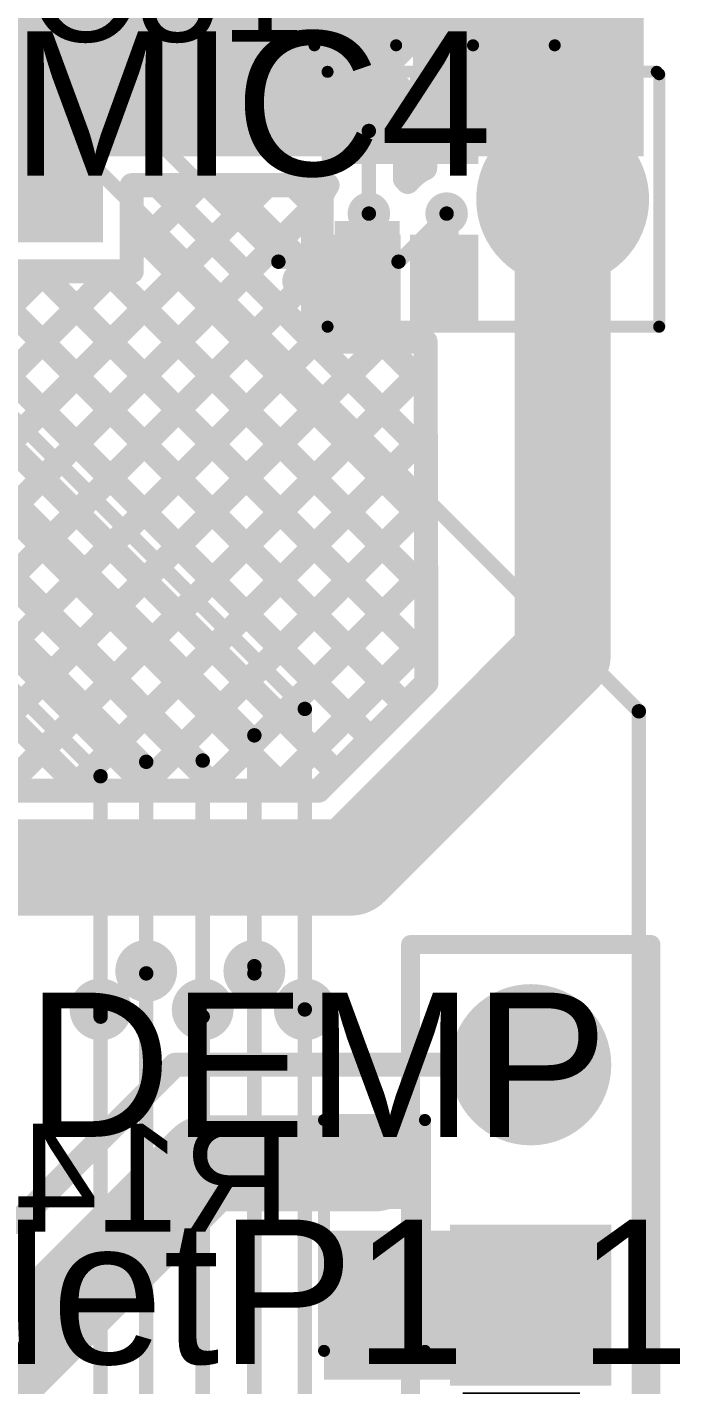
# Model space of a CAD drawing. Header units: millimetres. Extents: x -0.26 to 2.84, y -0.09 to 2.43.
# Drawn here: x 2.566 to 2.838, y 1.095 to 1.66 of the extents above; entities that cross this region are included whole.
import ezdxf

# ---------------------------------------------------------------- set-up
doc = ezdxf.new("R2010")
doc.units = ezdxf.units.MM
doc.header["$MEASUREMENT"] = 0
for name, color, linetype in [('BottomLayer', 5, 'Continuous'), ('BottomOverlay', 54, 'Continuous'), ('BottomPaste', 16, 'Continuous'), ('BottomSolder', 6, 'Continuous'), ('MultiLayer', 9, 'Continuous'), ('PadHoleLayer', 156, 'Continuous'), ('TopLayer', 1, 'Continuous'), ('TopOverlay', 2, 'Continuous'), ('TopPaste', 8, 'Continuous'), ('TopSolder', 216, 'Continuous'), ('ViaHoleLayer', 16, 'Continuous')]:
    doc.layers.add(name, color=color, linetype=linetype)
doc.styles.add('Arial', font='', dxfattribs={"height": 0.2})
doc.styles.get('Arial').set_extended_font_data('Arial')

# ---------------------------------------------------------------- blocks, each defined once
blk = doc.blocks.new('R__0603_B_26')
at = {"layer": 'BottomLayer'}
for points in [[(-0.045, -0.0175), (-0.045, 0.0175), (-0.015, 0.0175), (-0.015, -0.0175)], [(0.015, -0.0175), (0.015, 0.0175), (0.045, 0.0175), (0.045, -0.0175)]]:
    blk.add_hatch(color=5, dxfattribs=at).paths.add_polyline_path(points)
at = {"layer": 'BottomPaste'}
for points in [[(-0.045, -0.0175), (-0.045, 0.0175), (-0.015, 0.0175), (-0.015, -0.0175)], [(0.015, -0.0175), (0.015, 0.0175), (0.045, 0.0175), (0.045, -0.0175)]]:
    blk.add_hatch(color=16, dxfattribs=at).paths.add_polyline_path(points)
at = {"layer": 'BottomSolder'}
for points in [[(-0.049, -0.0215), (-0.049, 0.0215), (-0.011, 0.0215), (-0.011, -0.0215)], [(0.011, -0.0215), (0.011, 0.0215), (0.049, 0.0215), (0.049, -0.0215)]]:
    blk.add_hatch(color=6, dxfattribs=at).paths.add_polyline_path(points)
at = {"layer": 'BottomOverlay', "const_width": 0.005}
for points in [[(-0.048, 0.021), (0.048, 0.021)], [(-0.048, 0.021), (-0.048, -0.021)], [(0.048, 0.021), (0.048, -0.021)], [(-0.048, -0.021), (0.048, -0.021)]]:
    blk.add_lwpolyline(points, dxfattribs=at)
at = {"layer": 'BottomOverlay', "const_width": 0.0025}
for points in [[(-0.04925, 0.021, 1), (-0.04675, 0.021, 1)], [(-0.04925, 0.021, 1), (-0.04675, 0.021, 1)], [(0.04675, 0.021, 1), (0.04925, 0.021, 1)], [(0.04675, 0.021, 1), (0.04925, 0.021, 1)], [(-0.04925, -0.021, 1), (-0.04675, -0.021, 1)], [(-0.04925, -0.021, 1), (-0.04675, -0.021, 1)], [(0.04675, -0.021, 1), (0.04925, -0.021, 1)], [(0.04675, -0.021, 1), (0.04925, -0.021, 1)]]:
    blk.add_lwpolyline(points, format="xyb", close=True, dxfattribs=at)
blk = doc.blocks.new('HDR1X2_86')
at = {"layer": 'BottomLayer'}
blk.add_hatch(color=5, dxfattribs=at).paths.add_polyline_path([(-0.02953, 0.02953), (0.02953, 0.02953), (0.02953, -0.02953), (-0.02953, -0.02953)])
h = blk.add_hatch(color=5, dxfattribs=at)
edge = h.paths.add_edge_path()
edge.add_arc((0.1, 0), 0.02953, 0, 360)
at = {"layer": 'BottomSolder'}
blk.add_hatch(color=6, dxfattribs=at).paths.add_polyline_path([(-0.03353, 0.03353), (0.03353, 0.03353), (0.03353, -0.03353), (-0.03353, -0.03353)])
h = blk.add_hatch(color=6, dxfattribs=at)
edge = h.paths.add_edge_path()
edge.add_arc((0.1, 0), 0.03353, 0, 360)
at = {"layer": 'MultiLayer'}
blk.add_hatch(color=9, dxfattribs=at).paths.add_polyline_path([(-0.02953, 0.02953), (0.02953, 0.02953), (0.02953, -0.02953), (-0.02953, -0.02953)])
h = blk.add_hatch(color=9, dxfattribs=at)
edge = h.paths.add_edge_path()
edge.add_arc((0.1, 0), 0.02953, 0, 360)
at = {"layer": 'PadHoleLayer'}
h = blk.add_hatch(color=156, dxfattribs=at)
edge = h.paths.add_edge_path()
edge.add_arc((0, 0), 0.01772, 0, 360)
h = blk.add_hatch(color=156, dxfattribs=at)
edge = h.paths.add_edge_path()
edge.add_arc((0.1, 0), 0.01772, 0, 360)
at = {"layer": 'TopLayer'}
blk.add_hatch(color=1, dxfattribs=at).paths.add_polyline_path([(-0.02953, 0.02953), (0.02953, 0.02953), (0.02953, -0.02953), (-0.02953, -0.02953)])
h = blk.add_hatch(color=1, dxfattribs=at)
edge = h.paths.add_edge_path()
edge.add_arc((0.1, 0), 0.02953, 0, 360)
at = {"layer": 'TopSolder'}
blk.add_hatch(color=216, dxfattribs=at).paths.add_polyline_path([(-0.03353, 0.03353), (0.03353, 0.03353), (0.03353, -0.03353), (-0.03353, -0.03353)])
h = blk.add_hatch(color=216, dxfattribs=at)
edge = h.paths.add_edge_path()
edge.add_arc((0.1, 0), 0.03353, 0, 360)
at = {"layer": 'TopOverlay', "const_width": 0.00787}
for points in [[(-0.05, 0.05), (-0.05, -0.05)], [(-0.05, 0.05), (0.15, 0.05)], [(0.15, 0.05), (0.15, -0.05)], [(-0.05, -0.05), (0.15, -0.05)]]:
    blk.add_lwpolyline(points, dxfattribs=at)
at = {"layer": 'TopOverlay', "const_width": 0.00394}
for points in [[(-0.05197, 0.05, 1), (-0.04803, 0.05, 1)], [(-0.05197, 0.05, 1), (-0.04803, 0.05, 1)], [(0.14803, 0.05, 1), (0.15197, 0.05, 1)], [(0.14803, 0.05, 1), (0.15197, 0.05, 1)], [(-0.05197, -0.05, 1), (-0.04803, -0.05, 1)], [(-0.05197, -0.05, 1), (-0.04803, -0.05, 1)], [(0.14803, -0.05, 1), (0.15197, -0.05, 1)], [(0.14803, -0.05, 1), (0.15197, -0.05, 1)]]:
    blk.add_lwpolyline(points, format="xyb", close=True, dxfattribs=at)
blk = doc.blocks.new('ICS_40618_87')
at = {"layer": 'BottomLayer'}
h = blk.add_hatch(color=5, dxfattribs=at)
edge = h.paths.add_edge_path()
edge.add_arc((0, 0.04083), 0.03199, 0, 360)
at = {"layer": 'BottomSolder'}
h = blk.add_hatch(color=6, dxfattribs=at)
edge = h.paths.add_edge_path()
edge.add_arc((0, 0.04083), 0.03599, 0, 360)
at = {"layer": 'MultiLayer'}
h = blk.add_hatch(color=9, dxfattribs=at)
edge = h.paths.add_edge_path()
edge.add_arc((0, 0.04083), 0.03199, 0, 360)
at = {"layer": 'PadHoleLayer'}
h = blk.add_hatch(color=156, dxfattribs=at)
edge = h.paths.add_edge_path()
edge.add_arc((0, 0.04083), 0.02018, 0, 360)
at = {"layer": 'TopLayer'}
h = blk.add_hatch(color=1, dxfattribs=at)
edge = h.paths.add_edge_path()
edge.add_arc((0, 0.04083), 0.03199, 0, 360)
for points in [[(-0.04724, 0.00181), (-0.0187, 0.00181), (-0.0187, -0.01874), (-0.04724, -0.01874)], [(0.0187, 0.00181), (0.04724, 0.00181), (0.04724, -0.01874), (0.0187, -0.01874)], [(-0.04528, -0.00016), (-0.02067, -0.00016), (-0.02067, -0.01677), (-0.04528, -0.01677)], [(-0.04724, -0.03055), (-0.0187, -0.03055), (-0.0187, -0.0511), (-0.04724, -0.0511)], [(0.0187, -0.03055), (0.04724, -0.03055), (0.04724, -0.0511), (0.0187, -0.0511)]]:
    blk.add_hatch(color=1, dxfattribs=at).paths.add_polyline_path(points)
at = {"layer": 'TopOverlay'}
blk.add_hatch(color=2, dxfattribs=at).paths.add_polyline_path([(0.009, -0.054), (0.015, -0.054), (0.015, -0.027), (0.009, -0.027)])
at = {"layer": 'TopPaste'}
for points in [[(-0.04724, 0.00181), (-0.0187, 0.00181), (-0.0187, -0.01874), (-0.04724, -0.01874)], [(0.0187, 0.00181), (0.04724, 0.00181), (0.04724, -0.01874), (0.0187, -0.01874)], [(-0.04528, -0.00016), (-0.02067, -0.00016), (-0.02067, -0.01677), (-0.04528, -0.01677)], [(-0.04724, -0.03055), (-0.0187, -0.03055), (-0.0187, -0.0511), (-0.04724, -0.0511)], [(0.0187, -0.03055), (0.04724, -0.03055), (0.04724, -0.0511), (0.0187, -0.0511)]]:
    blk.add_hatch(color=8, dxfattribs=at).paths.add_polyline_path(points)
at = {"layer": 'TopSolder'}
h = blk.add_hatch(color=216, dxfattribs=at)
edge = h.paths.add_edge_path()
edge.add_arc((0, 0.04083), 0.03599, 0, 360)
for points in [[(-0.05124, 0.00581), (-0.0147, 0.00581), (-0.0147, -0.02274), (-0.05124, -0.02274)], [(0.0147, 0.00581), (0.05124, 0.00581), (0.05124, -0.02274), (0.0147, -0.02274)], [(-0.04928, 0.00384), (-0.01667, 0.00384), (-0.01667, -0.02077), (-0.04928, -0.02077)], [(-0.05124, -0.02655), (-0.0147, -0.02655), (-0.0147, -0.0551), (-0.05124, -0.0551)], [(0.0147, -0.02655), (0.05124, -0.02655), (0.05124, -0.0551), (0.0147, -0.0551)]]:
    blk.add_hatch(color=216, dxfattribs=at).paths.add_polyline_path(points)
at = {"layer": 'TopOverlay', "const_width": 0.005}
for points in [[(-0.053, -0.057), (-0.053, 0.08)], [(0.053, 0.081), (-0.052, 0.081)], [(0.053, -0.057), (0.053, 0.081)], [(0.053, -0.057), (-0.053, -0.057)]]:
    blk.add_lwpolyline(points, dxfattribs=at)
at = {"layer": 'TopOverlay'}
for points, const_width in [([(-0.05425, 0.08, 1), (-0.05175, 0.08, 1)], 0.0025), ([(-0.05325, 0.081, 1), (-0.05075, 0.081, 1)], 0.0025), ([(0.05175, 0.081, 1), (0.05425, 0.081, 1)], 0.0025), ([(0.05175, 0.081, 1), (0.05425, 0.081, 1)], 0.0025), ([(-0.05425, -0.057, 1), (-0.05175, -0.057, 1)], 0.0025), ([(-0.05425, -0.057, 1), (-0.05175, -0.057, 1)], 0.0025), ([(0.05175, -0.057, 1), (0.05425, -0.057, 1)], 0.0025), ([(0.05175, -0.057, 1), (0.05425, -0.057, 1)], 0.0025), ([(0.03683, -0.068, 1), (0.03117, -0.068, 1)], 0.01), ([(0.02867, -0.068, 1), (0.03367, -0.068, 1)], 0.005), ([(0.03433, -0.068, 1), (0.03933, -0.068, 1)], 0.005)]:
    blk.add_lwpolyline(points, format="xyb", close=True, dxfattribs=dict(at, const_width=const_width))
blk = doc.blocks.new('C__0603_106')
at = {"layer": 'TopLayer'}
for points in [[(-0.045, -0.0175), (-0.045, 0.0175), (-0.015, 0.0175), (-0.015, -0.0175)], [(0.015, -0.0175), (0.015, 0.0175), (0.045, 0.0175), (0.045, -0.0175)]]:
    blk.add_hatch(color=1, dxfattribs=at).paths.add_polyline_path(points)
at = {"layer": 'TopPaste'}
for points in [[(-0.045, -0.0175), (-0.045, 0.0175), (-0.015, 0.0175), (-0.015, -0.0175)], [(0.015, -0.0175), (0.015, 0.0175), (0.045, 0.0175), (0.045, -0.0175)]]:
    blk.add_hatch(color=8, dxfattribs=at).paths.add_polyline_path(points)
at = {"layer": 'TopSolder'}
for points in [[(-0.049, -0.0215), (-0.049, 0.0215), (-0.011, 0.0215), (-0.011, -0.0215)], [(0.011, -0.0215), (0.011, 0.0215), (0.049, 0.0215), (0.049, -0.0215)]]:
    blk.add_hatch(color=216, dxfattribs=at).paths.add_polyline_path(points)
at = {"layer": 'TopOverlay', "const_width": 0.005}
for points in [[(-0.016, 0.023), (-0.05, 0.023)], [(-0.05, 0.023), (-0.05, -0.023)], [(0.05, 0.023), (0.016, 0.023)], [(0.05, 0.023), (0.05, -0.023)], [(-0.016, -0.023), (-0.05, -0.023)], [(0.05, -0.023), (0.016, -0.023)]]:
    blk.add_lwpolyline(points, dxfattribs=at)
at = {"layer": 'TopOverlay', "const_width": 0.0025}
for points in [[(-0.05125, 0.023, 1), (-0.04875, 0.023, 1)], [(-0.05125, 0.023, 1), (-0.04875, 0.023, 1)], [(-0.01725, 0.023, 1), (-0.01475, 0.023, 1)], [(0.01475, 0.023, 1), (0.01725, 0.023, 1)], [(0.04875, 0.023, 1), (0.05125, 0.023, 1)], [(0.04875, 0.023, 1), (0.05125, 0.023, 1)], [(-0.05125, -0.023, 1), (-0.04875, -0.023, 1)], [(-0.05125, -0.023, 1), (-0.04875, -0.023, 1)], [(-0.01725, -0.023, 1), (-0.01475, -0.023, 1)], [(0.01475, -0.023, 1), (0.01725, -0.023, 1)], [(0.04875, -0.023, 1), (0.05125, -0.023, 1)], [(0.04875, -0.023, 1), (0.05125, -0.023, 1)]]:
    blk.add_lwpolyline(points, format="xyb", close=True, dxfattribs=at)

msp = doc.modelspace()

# ---------------------------------------------------------------- hatches: boundary and pattern name
at = {"layer": 'BottomLayer'}
h = msp.add_hatch(color=5, dxfattribs=at)
edge = h.paths.add_edge_path()
edge.add_arc((2.70864, 1.582), 0.00886, 0, 360)
h = msp.add_hatch(color=5, dxfattribs=at)
edge = h.paths.add_edge_path()
edge.add_arc((2.741, 1.582), 0.00886, 0, 360)
h = msp.add_hatch(color=5, dxfattribs=at)
edge = h.paths.add_edge_path()
edge.add_arc((2.616, 1.267), 0.00886, 0, 360)
h = msp.add_hatch(color=5, dxfattribs=at)
edge = h.paths.add_edge_path()
edge.add_arc((2.661, 1.267), 0.00886, 0, 360)
h = msp.add_hatch(color=5, dxfattribs=at)
edge = h.paths.add_edge_path()
edge.add_arc((2.597, 1.251), 0.00886, 0, 360)
h = msp.add_hatch(color=5, dxfattribs=at)
edge = h.paths.add_edge_path()
edge.add_arc((2.6395, 1.251), 0.00886, 0, 360)
h = msp.add_hatch(color=5, dxfattribs=at)
edge = h.paths.add_edge_path()
edge.add_arc((2.682, 1.251), 0.00886, 0, 360)
msp.add_hatch(color=5, dxfattribs=at).paths.add_polyline_path([(2.69, 1.097), (2.808, 1.097), (2.808, 1.159), (2.69, 1.159)])
h = msp.add_hatch(color=5, dxfattribs=at)
edge = h.paths.add_edge_path()
edge.add_arc((2.72, 1.127), 0.00886, 0, 360)
at = {"layer": 'BottomSolder'}
h = msp.add_hatch(color=6, dxfattribs=at)
edge = h.paths.add_edge_path()
edge.add_arc((2.616, 1.267), 0.01286, 0, 360)
h = msp.add_hatch(color=6, dxfattribs=at)
edge = h.paths.add_edge_path()
edge.add_arc((2.661, 1.267), 0.01286, 0, 360)
h = msp.add_hatch(color=6, dxfattribs=at)
edge = h.paths.add_edge_path()
edge.add_arc((2.597, 1.251), 0.01286, 0, 360)
h = msp.add_hatch(color=6, dxfattribs=at)
edge = h.paths.add_edge_path()
edge.add_arc((2.6395, 1.251), 0.01286, 0, 360)
h = msp.add_hatch(color=6, dxfattribs=at)
edge = h.paths.add_edge_path()
edge.add_arc((2.682, 1.251), 0.01286, 0, 360)
at = {"layer": 'TopLayer'}
for points in [[(2.72936, 1.60583), (2.823, 1.60583), (2.823, 1.878), (2.72936, 1.878)], [(2.514, 1.57), (2.598, 1.57), (2.598, 1.69383), (2.514, 1.69383)], [(2.518, 1.60583), (2.721, 1.60583), (2.721, 1.69383), (2.518, 1.69383)]]:
    msp.add_hatch(color=1, dxfattribs=at).paths.add_polyline_path(points)
h = msp.add_hatch(color=1, dxfattribs=at)
edge = h.paths.add_edge_path()
edge.add_arc((2.70864, 1.582), 0.00886, 0, 360)
h = msp.add_hatch(color=1, dxfattribs=at)
edge = h.paths.add_edge_path()
edge.add_arc((2.741, 1.582), 0.00886, 0, 360)
h = msp.add_hatch(color=1, dxfattribs=at)
edge = h.paths.add_edge_path()
edge.add_arc((2.616, 1.267), 0.00886, 0, 360)
h = msp.add_hatch(color=1, dxfattribs=at)
edge = h.paths.add_edge_path()
edge.add_arc((2.661, 1.267), 0.00886, 0, 360)
h = msp.add_hatch(color=1, dxfattribs=at)
edge = h.paths.add_edge_path()
edge.add_arc((2.597, 1.251), 0.00886, 0, 360)
h = msp.add_hatch(color=1, dxfattribs=at)
edge = h.paths.add_edge_path()
edge.add_arc((2.6395, 1.251), 0.00886, 0, 360)
h = msp.add_hatch(color=1, dxfattribs=at)
edge = h.paths.add_edge_path()
edge.add_arc((2.682, 1.251), 0.00886, 0, 360)
h = msp.add_hatch(color=1, dxfattribs=at)
edge = h.paths.add_edge_path()
edge.add_arc((2.72, 1.127), 0.00886, 0, 360)
at = {"layer": 'TopSolder'}
h = msp.add_hatch(color=216, dxfattribs=at)
edge = h.paths.add_edge_path()
edge.add_arc((2.616, 1.267), 0.01286, 0, 360)
h = msp.add_hatch(color=216, dxfattribs=at)
edge = h.paths.add_edge_path()
edge.add_arc((2.661, 1.267), 0.01286, 0, 360)
h = msp.add_hatch(color=216, dxfattribs=at)
edge = h.paths.add_edge_path()
edge.add_arc((2.597, 1.251), 0.01286, 0, 360)
h = msp.add_hatch(color=216, dxfattribs=at)
edge = h.paths.add_edge_path()
edge.add_arc((2.6395, 1.251), 0.01286, 0, 360)
h = msp.add_hatch(color=216, dxfattribs=at)
edge = h.paths.add_edge_path()
edge.add_arc((2.682, 1.251), 0.01286, 0, 360)
at = {"layer": 'ViaHoleLayer'}
h = msp.add_hatch(color=16, dxfattribs=at)
edge = h.paths.add_edge_path()
edge.add_arc((2.70864, 1.582), 0.00591, 0, 360)
h = msp.add_hatch(color=16, dxfattribs=at)
edge = h.paths.add_edge_path()
edge.add_arc((2.741, 1.582), 0.00591, 0, 360)
h = msp.add_hatch(color=16, dxfattribs=at)
edge = h.paths.add_edge_path()
edge.add_arc((2.616, 1.267), 0.00591, 0, 360)
h = msp.add_hatch(color=16, dxfattribs=at)
edge = h.paths.add_edge_path()
edge.add_arc((2.661, 1.267), 0.00591, 0, 360)
h = msp.add_hatch(color=16, dxfattribs=at)
edge = h.paths.add_edge_path()
edge.add_arc((2.597, 1.251), 0.00591, 0, 360)
h = msp.add_hatch(color=16, dxfattribs=at)
edge = h.paths.add_edge_path()
edge.add_arc((2.6395, 1.251), 0.00591, 0, 360)
h = msp.add_hatch(color=16, dxfattribs=at)
edge = h.paths.add_edge_path()
edge.add_arc((2.682, 1.251), 0.00591, 0, 360)
h = msp.add_hatch(color=16, dxfattribs=at)
edge = h.paths.add_edge_path()
edge.add_arc((2.72, 1.127), 0.00591, 0, 360)

# ---------------------------------------------------------------- linework, layer by layer
at = {"layer": 'BottomLayer'}
for points, const_width in [([(2.35016, 2.034), (2.73195, 1.65221)], 0.01), ([(2.40916, 1.94671), (2.73202, 1.62385)], 0.01), ([(2.385, 1.848), (2.671, 1.562)], 0.006), ([(2.361, 1.835), (2.821, 1.375)], 0.006), ([(2.54464, 1.80157), (2.71924, 1.62697)], 0.01), ([(2.534, 1.791), (2.70864, 1.61636)], 0.006), ([(2.337, 1.721), (2.682, 1.376)], 0.006), ([(2.73181, 1.70662), (2.73208, 1.60085)], 0.01), ([(2.69526, 1.65095), (2.73186, 1.68755)], 0.01), ([(2.70941, 1.63681), (2.73193, 1.65933)], 0.01), ([(2.72264, 1.62175), (2.732, 1.63112)], 0.01), ([(2.72364, 1.59649), (2.72364, 1.61636)], 0.01), ([(2.70864, 1.582), (2.70864, 1.61636)], 0.006), ([(2.72364, 1.60395), (2.72872, 1.59886)], 0.01), ([(2.7246, 1.59543), (2.73207, 1.6029)], 0.01), ([(2.721, 1.562), (2.741, 1.582)], 0.006), ([(2.671, 1.562), (2.721, 1.562)], 0.006), ([(2.416, 1.529), (2.597, 1.348)], 0.006), ([(2.44467, 1.52533), (2.616, 1.354)], 0.006), ([(2.47, 1.524), (2.6395, 1.3545)], 0.006), ([(2.502, 1.524), (2.661, 1.365)], 0.006), ([(2.682, 1.251), (2.682, 1.376)], 0.006), ([(2.821, 0.285), (2.821, 1.375)], 0.006), ([(2.661, 1.269), (2.661, 1.365)], 0.006), ([(2.616, 1.266), (2.616, 1.354)], 0.006), ([(2.6395, 1.248), (2.6395, 1.3545)], 0.006), ([(2.597, 1.251), (2.597, 1.348)], 0.006), ([(2.597, 1.248), (2.597, 1.251)], 0.006), ([(2.462, 1.062), (2.628, 1.228)], 0.01), ([(2.628, 1.228), (2.776, 1.228)], 0.01), ([(2.461, 1.007), (2.641, 1.187)], 0.04), ([(2.641, 1.187), (2.711, 1.187)], 0.04)]:
    msp.add_lwpolyline(points, dxfattribs=dict(at, const_width=const_width))
for points, const_width in [([(2.72943, 1.65933, 1), (2.73443, 1.65933, 1)], 0.005), ([(2.69276, 1.65095, 1), (2.69776, 1.65095, 1)], 0.005), ([(2.72945, 1.65221, 1), (2.73445, 1.65221, 1)], 0.005), ([(2.70691, 1.63681, 1), (2.71191, 1.63681, 1)], 0.005), ([(2.71674, 1.62697, 1), (2.72174, 1.62697, 1)], 0.005), ([(2.71674, 1.62697, 1), (2.72174, 1.62697, 1)], 0.005), ([(2.71675, 1.62696, 1), (2.72175, 1.62696, 1)], 0.005), ([(2.7295, 1.63112, 1), (2.7345, 1.63112, 1)], 0.005), ([(2.72014, 1.62175, 1), (2.72514, 1.62175, 1)], 0.005), ([(2.72952, 1.62385, 1), (2.73452, 1.62385, 1)], 0.005), ([(2.72114, 1.61636, 1), (2.72614, 1.61636, 1)], 0.005), ([(2.72114, 1.61636, 1), (2.72614, 1.61636, 1)], 0.005), ([(2.72114, 1.61636, 1), (2.72614, 1.61636, 1)], 0.005), ([(2.70714, 1.61636, 1), (2.71014, 1.61636, 1)], 0.003), ([(2.70714, 1.61636, 1), (2.71014, 1.61636, 1)], 0.003), ([(2.72114, 1.60395, 1), (2.72614, 1.60395, 1)], 0.005), ([(2.72622, 1.59886, 1), (2.73122, 1.59886, 1)], 0.005), ([(2.72957, 1.6029, 1), (2.73457, 1.6029, 1)], 0.005), ([(2.72958, 1.60085, 1), (2.73458, 1.60085, 1)], 0.005), ([(2.72958, 1.60085, 1), (2.73458, 1.60085, 1)], 0.005), ([(2.72114, 1.59649, 1), (2.72614, 1.59649, 1)], 0.005), ([(2.7221, 1.59543, 1), (2.7271, 1.59543, 1)], 0.005), ([(2.72232, 1.59516, 1), (2.72732, 1.59516, 1)], 0.005), ([(2.70714, 1.582, 1), (2.71014, 1.582, 1)], 0.003), ([(2.7395, 1.582, 1), (2.7425, 1.582, 1)], 0.003), ([(2.6695, 1.562, 1), (2.6725, 1.562, 1)], 0.003), ([(2.6695, 1.562, 1), (2.6725, 1.562, 1)], 0.003), ([(2.7195, 1.562, 1), (2.7225, 1.562, 1)], 0.003), ([(2.7195, 1.562, 1), (2.7225, 1.562, 1)], 0.003), ([(2.6805, 1.376, 1), (2.6835, 1.376, 1)], 0.003), ([(2.6805, 1.376, 1), (2.6835, 1.376, 1)], 0.003), ([(2.8195, 1.375, 1), (2.8225, 1.375, 1)], 0.003), ([(2.8195, 1.375, 1), (2.8225, 1.375, 1)], 0.003), ([(2.6595, 1.365, 1), (2.6625, 1.365, 1)], 0.003), ([(2.6595, 1.365, 1), (2.6625, 1.365, 1)], 0.003), ([(2.6145, 1.354, 1), (2.6175, 1.354, 1)], 0.003), ([(2.6145, 1.354, 1), (2.6175, 1.354, 1)], 0.003), ([(2.638, 1.3545, 1), (2.641, 1.3545, 1)], 0.003), ([(2.638, 1.3545, 1), (2.641, 1.3545, 1)], 0.003), ([(2.5955, 1.348, 1), (2.5985, 1.348, 1)], 0.003), ([(2.5955, 1.348, 1), (2.5985, 1.348, 1)], 0.003), ([(2.6595, 1.269, 1), (2.6625, 1.269, 1)], 0.003), ([(2.6145, 1.266, 1), (2.6175, 1.266, 1)], 0.003), ([(2.5955, 1.251, 1), (2.5985, 1.251, 1)], 0.003), ([(2.5955, 1.251, 1), (2.5985, 1.251, 1)], 0.003), ([(2.6805, 1.251, 1), (2.6835, 1.251, 1)], 0.003), ([(2.5955, 1.248, 1), (2.5985, 1.248, 1)], 0.003), ([(2.638, 1.248, 1), (2.641, 1.248, 1)], 0.003), ([(2.6255, 1.228, 1), (2.6305, 1.228, 1)], 0.005), ([(2.6255, 1.228, 1), (2.6305, 1.228, 1)], 0.005), ([(2.7735, 1.228, 1), (2.7785, 1.228, 1)], 0.005), ([(2.631, 1.187, 1), (2.651, 1.187, 1)], 0.02), ([(2.631, 1.187, 1), (2.651, 1.187, 1)], 0.02), ([(2.701, 1.187, 1), (2.721, 1.187, 1)], 0.02)]:
    msp.add_lwpolyline(points, format="xyb", close=True, dxfattribs=dict(at, const_width=const_width))
at = {"layer": 'BottomLayer', "const_width": 0.01}
for points in [[(2.71924, 1.62697, -0.198912), (2.72364, 1.61636)], [(2.71925, 1.62696, -0.198764), (2.72364, 1.61636)], [(2.72482, 1.59516, -0.111918), (2.73208, 1.60085)]]:
    msp.add_lwpolyline(points, format="xyb", dxfattribs=at)
at = {"layer": 'TopLayer'}
for points, const_width in [([(2.78929, 1.39829), (2.78929, 1.58797)], 0.04), ([(2.52775, 1.45515), (2.66643, 1.59383)], 0.01), ([(2.61, 1.59383), (2.69146, 1.59383)], 0.01), ([(2.61, 1.56568), (2.63815, 1.59383)], 0.01), ([(2.61, 1.558), (2.61, 1.59383)], 0.01), ([(2.62062, 1.59383), (2.68536, 1.52909)], 0.01), ([(2.6489, 1.59383), (2.68536, 1.55737)], 0.01), ([(2.67719, 1.59383), (2.68781, 1.5832)], 0.01), ([(2.55421, 1.45333), (2.68857, 1.58769)], 0.01), ([(2.70864, 1.555), (2.70864, 1.582)], 0.01), ([(2.741, 1.555), (2.741, 1.582)], 0.01), ([(2.61, 1.57617), (2.73244, 1.45372)], 0.01), ([(2.68536, 1.52873), (2.68536, 1.58127)], 0.01), ([(2.47118, 1.45515), (2.57403, 1.558)], 0.01), ([(2.49947, 1.45515), (2.60232, 1.558)], 0.01), ([(2.517, 1.558), (2.61, 1.558)], 0.01), ([(2.517, 1.55603), (2.70939, 1.36364)], 0.01), ([(2.54331, 1.558), (2.72353, 1.37778)], 0.01), ([(2.55421, 1.42504), (2.68536, 1.55619)], 0.01), ([(2.5716, 1.558), (2.73258, 1.39702)], 0.01), ([(2.59988, 1.558), (2.73251, 1.42537)], 0.01), ([(2.55421, 1.39676), (2.68618, 1.52873)], 0.01), ([(2.55421, 1.36848), (2.71447, 1.52873)], 0.01), ([(2.68536, 1.52873), (2.71772, 1.52873)], 0.01), ([(2.68572, 1.52873), (2.73237, 1.48208)], 0.01), ([(2.71401, 1.52873), (2.7323, 1.51043)], 0.01), ([(2.71772, 1.52873), (2.72991, 1.52873)], 0.01), ([(2.71772, 1.52873), (2.72991, 1.52873)], 0.01), ([(2.73225, 1.52873), (2.73261, 1.38686)], 0.01), ([(2.52276, 1.52198), (2.69524, 1.3495)], 0.01), ([(2.55602, 1.342), (2.73228, 1.51826)], 0.01), ([(2.51119, 1.50527), (2.67446, 1.342)], 0.01), ([(2.58431, 1.342), (2.73235, 1.49005)], 0.01), ([(2.61259, 1.342), (2.73242, 1.46183)], 0.01), ([(2.55421, 1.43396), (2.64618, 1.342)], 0.01), ([(2.64087, 1.342), (2.73249, 1.43362)], 0.01), ([(2.701, 1.31), (2.78929, 1.39829)], 0.04), ([(2.55421, 1.40568), (2.61789, 1.342)], 0.01), ([(2.66916, 1.342), (2.73256, 1.4054)], 0.01), ([(2.68775, 1.342), (2.73261, 1.38686)], 0.01), ([(2.55421, 1.37739), (2.58961, 1.342)], 0.01), ([(2.55421, 1.342), (2.68775, 1.342)], 0.01), ([(2.491, 1.31), (2.701, 1.31)], 0.04), ([(2.616, 0.206), (2.616, 1.266)], 0.006), ([(2.661, 0.163), (2.661, 1.266)], 0.006), ([(2.682, 0.198), (2.682, 1.251)], 0.006), ([(2.597, 0.17), (2.597, 1.248)], 0.006), ([(2.6395, 0.1855), (2.6395, 1.248)], 0.006), ([(2.72, 1.127), (2.775, 1.127)], 0.04), ([(2.775, 1.127), (2.776, 1.128)], 0.04)]:
    msp.add_lwpolyline(points, dxfattribs=dict(at, const_width=const_width))
for points, const_width in [([(2.77929, 1.58797, 1), (2.79929, 1.58797, 1)], 0.02), ([(2.6075, 1.59383, 1), (2.6125, 1.59383, 1)], 0.005), ([(2.6075, 1.59383, 1), (2.6125, 1.59383, 1)], 0.005), ([(2.61812, 1.59383, 1), (2.62312, 1.59383, 1)], 0.005), ([(2.63565, 1.59383, 1), (2.64065, 1.59383, 1)], 0.005), ([(2.6464, 1.59383, 1), (2.6514, 1.59383, 1)], 0.005), ([(2.66393, 1.59383, 1), (2.66893, 1.59383, 1)], 0.005), ([(2.67469, 1.59383, 1), (2.67969, 1.59383, 1)], 0.005), ([(2.68896, 1.59383, 1), (2.69396, 1.59383, 1)], 0.005), ([(2.68896, 1.59383, 1), (2.69396, 1.59383, 1)], 0.005), ([(2.68607, 1.58769, 1), (2.69107, 1.58769, 1)], 0.005), ([(2.68531, 1.5832, 1), (2.69031, 1.5832, 1)], 0.005), ([(2.70614, 1.582, 1), (2.71114, 1.582, 1)], 0.005), ([(2.7385, 1.582, 1), (2.7435, 1.582, 1)], 0.005), ([(2.6075, 1.57617, 1), (2.6125, 1.57617, 1)], 0.005), ([(2.68286, 1.58127, 1), (2.68786, 1.58127, 1)], 0.005), ([(2.68529, 1.58127, 1), (2.69029, 1.58127, 1)], 0.005), ([(2.6075, 1.56568, 1), (2.6125, 1.56568, 1)], 0.005), ([(2.5691, 1.558, 1), (2.5741, 1.558, 1)], 0.005), ([(2.57153, 1.558, 1), (2.57653, 1.558, 1)], 0.005), ([(2.59738, 1.558, 1), (2.60238, 1.558, 1)], 0.005), ([(2.59982, 1.558, 1), (2.60482, 1.558, 1)], 0.005), ([(2.6075, 1.558, 1), (2.6125, 1.558, 1)], 0.005), ([(2.6075, 1.558, 1), (2.6125, 1.558, 1)], 0.005), ([(2.68286, 1.55737, 1), (2.68786, 1.55737, 1)], 0.005), ([(2.68286, 1.55619, 1), (2.68786, 1.55619, 1)], 0.005), ([(2.70614, 1.555, 1), (2.71114, 1.555, 1)], 0.005), ([(2.7385, 1.555, 1), (2.7435, 1.555, 1)], 0.005), ([(2.68286, 1.52909, 1), (2.68786, 1.52909, 1)], 0.005), ([(2.68286, 1.52873, 1), (2.68786, 1.52873, 1)], 0.005), ([(2.68286, 1.52873, 1), (2.68786, 1.52873, 1)], 0.005), ([(2.68322, 1.52873, 1), (2.68822, 1.52873, 1)], 0.005), ([(2.68368, 1.52873, 1), (2.68868, 1.52873, 1)], 0.005), ([(2.71151, 1.52873, 1), (2.71651, 1.52873, 1)], 0.005), ([(2.71197, 1.52873, 1), (2.71697, 1.52873, 1)], 0.005), ([(2.71522, 1.52873, 1), (2.72022, 1.52873, 1)], 0.005), ([(2.71522, 1.52873, 1), (2.72022, 1.52873, 1)], 0.005), ([(2.71522, 1.52873, 1), (2.72022, 1.52873, 1)], 0.005), ([(2.72741, 1.52873, 1), (2.73241, 1.52873, 1)], 0.005), ([(2.72741, 1.52873, 1), (2.73241, 1.52873, 1)], 0.005), ([(2.72975, 1.52873, 1), (2.73475, 1.52873, 1)], 0.005), ([(2.72978, 1.51826, 1), (2.73478, 1.51826, 1)], 0.005), ([(2.7298, 1.51043, 1), (2.7348, 1.51043, 1)], 0.005), ([(2.72985, 1.49005, 1), (2.73485, 1.49005, 1)], 0.005), ([(2.72987, 1.48208, 1), (2.73487, 1.48208, 1)], 0.005), ([(2.72992, 1.46183, 1), (2.73492, 1.46183, 1)], 0.005), ([(2.72994, 1.45372, 1), (2.73494, 1.45372, 1)], 0.005), ([(2.72999, 1.43362, 1), (2.73499, 1.43362, 1)], 0.005), ([(2.73001, 1.42537, 1), (2.73501, 1.42537, 1)], 0.005), ([(2.77929, 1.39829, 1), (2.79929, 1.39829, 1)], 0.02), ([(2.77929, 1.39829, 1), (2.79929, 1.39829, 1)], 0.02), ([(2.73006, 1.4054, 1), (2.73506, 1.4054, 1)], 0.005), ([(2.73008, 1.39702, 1), (2.73508, 1.39702, 1)], 0.005), ([(2.73011, 1.38686, 1), (2.73511, 1.38686, 1)], 0.005), ([(2.73011, 1.38686, 1), (2.73511, 1.38686, 1)], 0.005), ([(2.72103, 1.37778, 1), (2.72603, 1.37778, 1)], 0.005), ([(2.70689, 1.36364, 1), (2.71189, 1.36364, 1)], 0.005), ([(2.69274, 1.3495, 1), (2.69774, 1.3495, 1)], 0.005), ([(2.58181, 1.342, 1), (2.58681, 1.342, 1)], 0.005), ([(2.58711, 1.342, 1), (2.59211, 1.342, 1)], 0.005), ([(2.61009, 1.342, 1), (2.61509, 1.342, 1)], 0.005), ([(2.61539, 1.342, 1), (2.62039, 1.342, 1)], 0.005), ([(2.63837, 1.342, 1), (2.64337, 1.342, 1)], 0.005), ([(2.64368, 1.342, 1), (2.64868, 1.342, 1)], 0.005), ([(2.66666, 1.342, 1), (2.67166, 1.342, 1)], 0.005), ([(2.67196, 1.342, 1), (2.67696, 1.342, 1)], 0.005), ([(2.68525, 1.342, 1), (2.69025, 1.342, 1)], 0.005), ([(2.68525, 1.342, 1), (2.69025, 1.342, 1)], 0.005), ([(2.691, 1.31, 1), (2.711, 1.31, 1)], 0.02), ([(2.691, 1.31, 1), (2.711, 1.31, 1)], 0.02), ([(2.6145, 1.266, 1), (2.6175, 1.266, 1)], 0.003), ([(2.6595, 1.266, 1), (2.6625, 1.266, 1)], 0.003), ([(2.6805, 1.251, 1), (2.6835, 1.251, 1)], 0.003), ([(2.5955, 1.248, 1), (2.5985, 1.248, 1)], 0.003), ([(2.638, 1.248, 1), (2.641, 1.248, 1)], 0.003), ([(2.71, 1.127, 1), (2.73, 1.127, 1)], 0.02), ([(2.765, 1.127, 1), (2.785, 1.127, 1)], 0.02), ([(2.765, 1.127, 1), (2.785, 1.127, 1)], 0.02), ([(2.766, 1.128, 1), (2.786, 1.128, 1)], 0.02)]:
    msp.add_lwpolyline(points, format="xyb", close=True, dxfattribs=dict(at, const_width=const_width))
at = {"layer": 'TopLayer', "const_width": 0.01}
msp.add_lwpolyline([(2.68779, 1.58127, -0.160907), (2.69146, 1.59383)], format="xyb", dxfattribs=at)

# ---------------------------------------------------------------- block references
for name, p, rotation in [('C__0603_106', (2.736, 1.675), 180), ('ICS_40618_87', (2.74846, 1.58797), 270), ('HDR1X2_86', (2.776, 1.128), 90), ('R__0603_B_26', (2.711, 1.157), 90)]:
    msp.add_blockref(name, p, dxfattribs=dict(rotation=rotation))

# ---------------------------------------------------------------- texts
at = {"layer": 'BottomOverlay', "style": 'Arial', "text_generation_flag": 2}
msp.add_text('R14', height=0.045, dxfattribs=at).set_placement((2.67623, 1.15851))
at = {"layer": 'TopOverlay', "style": 'Arial'}
for s, height, p in [('C51', 0.045, (2.56652, 1.65351)), ('MIC4', 0.06, (2.5597, 1.59778))]:
    msp.add_text(s, height=height, dxfattribs=at).set_placement(p)
for s, p in [('DEMP', (2.566, 1.198)), ('NetP1_1', (2.516, 1.10359))]:
    msp.add_text(s, height=0.06, rotation=360, dxfattribs=at).set_placement(p)

doc.saveas('drawing.dxf')
